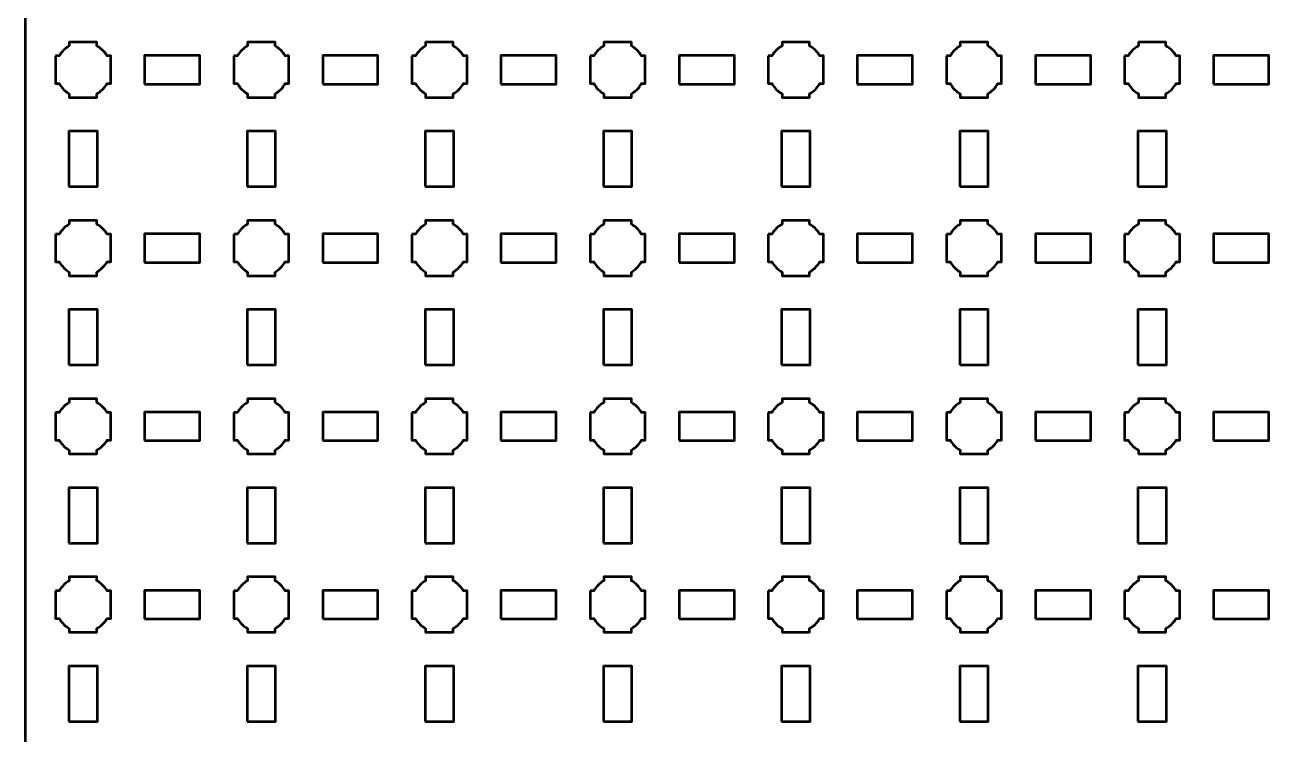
# Model space of a CAD drawing. Header units: centimetres. Extents: x -40.1 to 19.1, y -44.5 to 14.8.
# Drawn here: x -40.15 to -26, y -23.31 to -15.35 of the extents above; entities that cross this region are included whole.
import ezdxf

# ---------------------------------------------------------------- set-up
doc = ezdxf.new("R2010")
doc.units = ezdxf.units.CM
doc.header["$MEASUREMENT"] = 0
doc.layers.add('Layer 1', color=7, linetype='Continuous')

msp = doc.modelspace()

# ---------------------------------------------------------------- linework, layer by layer
at = {"layer": 'Layer 1', "color": 250, "lineweight": 53}
for points in [[(-38.81, -16.01), (-38.19, -16.01), (-38.19, -15.69), (-38.81, -15.69), (-38.81, -16.01)], [(-36.81, -16.01), (-36.19, -16.01), (-36.19, -15.69), (-36.81, -15.69), (-36.81, -16.01)], [(-34.81, -16.01), (-34.19, -16.01), (-34.19, -15.69), (-34.81, -15.69), (-34.81, -16.01)], [(-32.81, -16.01), (-32.19, -16.01), (-32.19, -15.69), (-32.81, -15.69), (-32.81, -16.01)], [(-30.81, -16.01), (-30.19, -16.01), (-30.19, -15.69), (-30.81, -15.69), (-30.81, -16.01)], [(-28.81, -16.01), (-28.19, -16.01), (-28.19, -15.69), (-28.81, -15.69), (-28.81, -16.01)], [(-26.81, -16.01), (-26.19, -16.01), (-26.19, -15.69), (-26.81, -15.69), (-26.81, -16.01)], [(-39.66, -17.16), (-39.34, -17.16), (-39.34, -16.54), (-39.66, -16.54), (-39.66, -17.16)], [(-37.66, -17.16), (-37.34, -17.16), (-37.34, -16.54), (-37.66, -16.54), (-37.66, -17.16)], [(-35.66, -17.16), (-35.34, -17.16), (-35.34, -16.54), (-35.66, -16.54), (-35.66, -17.16)], [(-33.66, -17.16), (-33.34, -17.16), (-33.34, -16.54), (-33.66, -16.54), (-33.66, -17.16)], [(-31.66, -17.16), (-31.34, -17.16), (-31.34, -16.54), (-31.66, -16.54), (-31.66, -17.16)], [(-29.66, -17.16), (-29.34, -17.16), (-29.34, -16.54), (-29.66, -16.54), (-29.66, -17.16)], [(-27.66, -17.16), (-27.34, -17.16), (-27.34, -16.54), (-27.66, -16.54), (-27.66, -17.16)], [(-38.81, -18.01), (-38.19, -18.01), (-38.19, -17.69), (-38.81, -17.69), (-38.81, -18.01)], [(-36.81, -18.01), (-36.19, -18.01), (-36.19, -17.69), (-36.81, -17.69), (-36.81, -18.01)], [(-34.81, -18.01), (-34.19, -18.01), (-34.19, -17.69), (-34.81, -17.69), (-34.81, -18.01)], [(-32.81, -18.01), (-32.19, -18.01), (-32.19, -17.69), (-32.81, -17.69), (-32.81, -18.01)], [(-30.81, -18.01), (-30.19, -18.01), (-30.19, -17.69), (-30.81, -17.69), (-30.81, -18.01)], [(-28.81, -18.01), (-28.19, -18.01), (-28.19, -17.69), (-28.81, -17.69), (-28.81, -18.01)], [(-26.81, -18.01), (-26.19, -18.01), (-26.19, -17.69), (-26.81, -17.69), (-26.81, -18.01)], [(-39.66, -19.16), (-39.34, -19.16), (-39.34, -18.54), (-39.66, -18.54), (-39.66, -19.16)], [(-37.66, -19.16), (-37.34, -19.16), (-37.34, -18.54), (-37.66, -18.54), (-37.66, -19.16)], [(-35.66, -19.16), (-35.34, -19.16), (-35.34, -18.54), (-35.66, -18.54), (-35.66, -19.16)], [(-33.66, -19.16), (-33.34, -19.16), (-33.34, -18.54), (-33.66, -18.54), (-33.66, -19.16)], [(-31.66, -19.16), (-31.34, -19.16), (-31.34, -18.54), (-31.66, -18.54), (-31.66, -19.16)], [(-29.66, -19.16), (-29.34, -19.16), (-29.34, -18.54), (-29.66, -18.54), (-29.66, -19.16)], [(-27.66, -19.16), (-27.34, -19.16), (-27.34, -18.54), (-27.66, -18.54), (-27.66, -19.16)], [(-38.81, -20.01), (-38.19, -20.01), (-38.19, -19.69), (-38.81, -19.69), (-38.81, -20.01)], [(-36.81, -20.01), (-36.19, -20.01), (-36.19, -19.69), (-36.81, -19.69), (-36.81, -20.01)], [(-34.81, -20.01), (-34.19, -20.01), (-34.19, -19.69), (-34.81, -19.69), (-34.81, -20.01)], [(-32.81, -20.01), (-32.19, -20.01), (-32.19, -19.69), (-32.81, -19.69), (-32.81, -20.01)], [(-30.81, -20.01), (-30.19, -20.01), (-30.19, -19.69), (-30.81, -19.69), (-30.81, -20.01)], [(-28.81, -20.01), (-28.19, -20.01), (-28.19, -19.69), (-28.81, -19.69), (-28.81, -20.01)], [(-26.81, -20.01), (-26.19, -20.01), (-26.19, -19.69), (-26.81, -19.69), (-26.81, -20.01)], [(-39.66, -21.16), (-39.34, -21.16), (-39.34, -20.54), (-39.66, -20.54), (-39.66, -21.16)], [(-37.66, -21.16), (-37.34, -21.16), (-37.34, -20.54), (-37.66, -20.54), (-37.66, -21.16)], [(-35.66, -21.16), (-35.34, -21.16), (-35.34, -20.54), (-35.66, -20.54), (-35.66, -21.16)], [(-33.66, -21.16), (-33.34, -21.16), (-33.34, -20.54), (-33.66, -20.54), (-33.66, -21.16)], [(-31.66, -21.16), (-31.34, -21.16), (-31.34, -20.54), (-31.66, -20.54), (-31.66, -21.16)], [(-29.66, -21.16), (-29.34, -21.16), (-29.34, -20.54), (-29.66, -20.54), (-29.66, -21.16)], [(-27.66, -21.16), (-27.34, -21.16), (-27.34, -20.54), (-27.66, -20.54), (-27.66, -21.16)], [(-38.81, -22.01), (-38.19, -22.01), (-38.19, -21.69), (-38.81, -21.69), (-38.81, -22.01)], [(-36.81, -22.01), (-36.19, -22.01), (-36.19, -21.69), (-36.81, -21.69), (-36.81, -22.01)], [(-34.81, -22.01), (-34.19, -22.01), (-34.19, -21.69), (-34.81, -21.69), (-34.81, -22.01)], [(-32.81, -22.01), (-32.19, -22.01), (-32.19, -21.69), (-32.81, -21.69), (-32.81, -22.01)], [(-30.81, -22.01), (-30.19, -22.01), (-30.19, -21.69), (-30.81, -21.69), (-30.81, -22.01)], [(-28.81, -22.01), (-28.19, -22.01), (-28.19, -21.69), (-28.81, -21.69), (-28.81, -22.01)], [(-26.81, -22.01), (-26.19, -22.01), (-26.19, -21.69), (-26.81, -21.69), (-26.81, -22.01)], [(-39.66, -23.16), (-39.34, -23.16), (-39.34, -22.54), (-39.66, -22.54), (-39.66, -23.16)], [(-37.66, -23.16), (-37.34, -23.16), (-37.34, -22.54), (-37.66, -22.54), (-37.66, -23.16)], [(-35.66, -23.16), (-35.34, -23.16), (-35.34, -22.54), (-35.66, -22.54), (-35.66, -23.16)], [(-33.66, -23.16), (-33.34, -23.16), (-33.34, -22.54), (-33.66, -22.54), (-33.66, -23.16)], [(-31.66, -23.16), (-31.34, -23.16), (-31.34, -22.54), (-31.66, -22.54), (-31.66, -23.16)], [(-29.66, -23.16), (-29.34, -23.16), (-29.34, -22.54), (-29.66, -22.54), (-29.66, -23.16)], [(-27.66, -23.16), (-27.34, -23.16), (-27.34, -22.54), (-27.66, -22.54), (-27.66, -23.16)]]:
    msp.add_lwpolyline(points, close=True, dxfattribs=at)
msp.add_open_spline([(-40.15, -44), (-40.15, -44), (-40.15, 14.3), (-40.15, 14.3), (-40.15, 14.3), (-40.15, 14.57609), (-39.92609, 14.8), (-39.65, 14.8), (-39.65, 14.8), (-39.65, 14.8), (18.65, 14.8), (18.65, 14.8), (18.65, 14.8), (18.92609, 14.8), (19.15, 14.57609), (19.15, 14.3), (19.15, 14.3), (19.15, 14.3), (19.15, -44), (19.15, -44), (19.15, -44), (19.15, -44.27609), (18.92609, -44.5), (18.65, -44.5), (18.65, -44.5), (18.65, -44.5), (-39.65, -44.5), (-39.65, -44.5), (-39.65, -44.5), (-39.92609, -44.5), (-40.15, -44.27609), (-40.15, -44)], degree=3, knots=[0, 0, 0, 0, 0.125, 0.125, 0.125, 0.125, 0.25, 0.25, 0.25, 0.25, 0.375, 0.375, 0.375, 0.375, 0.5, 0.5, 0.5, 0.5, 0.625, 0.625, 0.625, 0.625, 0.75, 0.75, 0.75, 0.75, 0.875, 0.875, 0.875, 0.875, 1, 1, 1, 1], dxfattribs=at)
at = {"layer": 'Layer 1', "lineweight": 53}
for points in [[(-39.81, -15.695), (-39.81, -15.695), (-39.76851, -15.695), (-39.76851, -15.695), (-39.76851, -15.695), (-39.74128, -15.64795), (-39.70205, -15.60872), (-39.655, -15.58149), (-39.655, -15.58149), (-39.655, -15.58149), (-39.655, -15.54), (-39.655, -15.54), (-39.655, -15.54), (-39.655, -15.54), (-39.5, -15.54), (-39.5, -15.54), (-39.5, -15.54), (-39.5, -15.54), (-39.345, -15.54), (-39.345, -15.54), (-39.345, -15.54), (-39.345, -15.54), (-39.345, -15.58149), (-39.345, -15.58149), (-39.345, -15.58149), (-39.29795, -15.60872), (-39.25872, -15.64795), (-39.23149, -15.695), (-39.23149, -15.695), (-39.23149, -15.695), (-39.19, -15.695), (-39.19, -15.695), (-39.19, -15.695), (-39.19, -15.695), (-39.19, -15.85), (-39.19, -15.85), (-39.19, -15.85), (-39.19, -15.85), (-39.19, -16.005), (-39.19, -16.005), (-39.19, -16.005), (-39.19, -16.005), (-39.23149, -16.005), (-39.23149, -16.005), (-39.23149, -16.005), (-39.25872, -16.05205), (-39.29795, -16.09128), (-39.345, -16.11851), (-39.345, -16.11851), (-39.345, -16.11851), (-39.345, -16.16), (-39.345, -16.16), (-39.345, -16.16), (-39.345, -16.16), (-39.5, -16.16), (-39.5, -16.16), (-39.5, -16.16), (-39.5, -16.16), (-39.655, -16.16), (-39.655, -16.16), (-39.655, -16.16), (-39.655, -16.16), (-39.655, -16.11851), (-39.655, -16.11851), (-39.655, -16.11851), (-39.70205, -16.09128), (-39.74128, -16.05205), (-39.76851, -16.005), (-39.76851, -16.005), (-39.76851, -16.005), (-39.81, -16.005), (-39.81, -16.005), (-39.81, -16.005), (-39.81, -16.005), (-39.81, -15.85), (-39.81, -15.85), (-39.81, -15.85), (-39.81, -15.85), (-39.81, -15.695), (-39.81, -15.695)], [(-37.81, -15.695), (-37.81, -15.695), (-37.76851, -15.695), (-37.76851, -15.695), (-37.76851, -15.695), (-37.74128, -15.64795), (-37.70205, -15.60872), (-37.655, -15.58149), (-37.655, -15.58149), (-37.655, -15.58149), (-37.655, -15.54), (-37.655, -15.54), (-37.655, -15.54), (-37.655, -15.54), (-37.5, -15.54), (-37.5, -15.54), (-37.5, -15.54), (-37.5, -15.54), (-37.345, -15.54), (-37.345, -15.54), (-37.345, -15.54), (-37.345, -15.54), (-37.345, -15.58149), (-37.345, -15.58149), (-37.345, -15.58149), (-37.29795, -15.60872), (-37.25872, -15.64795), (-37.23149, -15.695), (-37.23149, -15.695), (-37.23149, -15.695), (-37.19, -15.695), (-37.19, -15.695), (-37.19, -15.695), (-37.19, -15.695), (-37.19, -15.85), (-37.19, -15.85), (-37.19, -15.85), (-37.19, -15.85), (-37.19, -16.005), (-37.19, -16.005), (-37.19, -16.005), (-37.19, -16.005), (-37.23149, -16.005), (-37.23149, -16.005), (-37.23149, -16.005), (-37.25872, -16.05205), (-37.29795, -16.09128), (-37.345, -16.11851), (-37.345, -16.11851), (-37.345, -16.11851), (-37.345, -16.16), (-37.345, -16.16), (-37.345, -16.16), (-37.345, -16.16), (-37.5, -16.16), (-37.5, -16.16), (-37.5, -16.16), (-37.5, -16.16), (-37.655, -16.16), (-37.655, -16.16), (-37.655, -16.16), (-37.655, -16.16), (-37.655, -16.11851), (-37.655, -16.11851), (-37.655, -16.11851), (-37.70205, -16.09128), (-37.74128, -16.05205), (-37.76851, -16.005), (-37.76851, -16.005), (-37.76851, -16.005), (-37.81, -16.005), (-37.81, -16.005), (-37.81, -16.005), (-37.81, -16.005), (-37.81, -15.85), (-37.81, -15.85), (-37.81, -15.85), (-37.81, -15.85), (-37.81, -15.695), (-37.81, -15.695)], [(-35.81, -15.695), (-35.81, -15.695), (-35.76851, -15.695), (-35.76851, -15.695), (-35.76851, -15.695), (-35.74128, -15.64795), (-35.70205, -15.60872), (-35.655, -15.58149), (-35.655, -15.58149), (-35.655, -15.58149), (-35.655, -15.54), (-35.655, -15.54), (-35.655, -15.54), (-35.655, -15.54), (-35.5, -15.54), (-35.5, -15.54), (-35.5, -15.54), (-35.5, -15.54), (-35.345, -15.54), (-35.345, -15.54), (-35.345, -15.54), (-35.345, -15.54), (-35.345, -15.58149), (-35.345, -15.58149), (-35.345, -15.58149), (-35.29795, -15.60872), (-35.25872, -15.64795), (-35.23149, -15.695), (-35.23149, -15.695), (-35.23149, -15.695), (-35.19, -15.695), (-35.19, -15.695), (-35.19, -15.695), (-35.19, -15.695), (-35.19, -15.85), (-35.19, -15.85), (-35.19, -15.85), (-35.19, -15.85), (-35.19, -16.005), (-35.19, -16.005), (-35.19, -16.005), (-35.19, -16.005), (-35.23149, -16.005), (-35.23149, -16.005), (-35.23149, -16.005), (-35.25872, -16.05205), (-35.29795, -16.09128), (-35.345, -16.11851), (-35.345, -16.11851), (-35.345, -16.11851), (-35.345, -16.16), (-35.345, -16.16), (-35.345, -16.16), (-35.345, -16.16), (-35.5, -16.16), (-35.5, -16.16), (-35.5, -16.16), (-35.5, -16.16), (-35.655, -16.16), (-35.655, -16.16), (-35.655, -16.16), (-35.655, -16.16), (-35.655, -16.11851), (-35.655, -16.11851), (-35.655, -16.11851), (-35.70205, -16.09128), (-35.74128, -16.05205), (-35.76851, -16.005), (-35.76851, -16.005), (-35.76851, -16.005), (-35.81, -16.005), (-35.81, -16.005), (-35.81, -16.005), (-35.81, -16.005), (-35.81, -15.85), (-35.81, -15.85), (-35.81, -15.85), (-35.81, -15.85), (-35.81, -15.695), (-35.81, -15.695)], [(-33.81, -15.695), (-33.81, -15.695), (-33.76851, -15.695), (-33.76851, -15.695), (-33.76851, -15.695), (-33.74128, -15.64795), (-33.70205, -15.60872), (-33.655, -15.58149), (-33.655, -15.58149), (-33.655, -15.58149), (-33.655, -15.54), (-33.655, -15.54), (-33.655, -15.54), (-33.655, -15.54), (-33.5, -15.54), (-33.5, -15.54), (-33.5, -15.54), (-33.5, -15.54), (-33.345, -15.54), (-33.345, -15.54), (-33.345, -15.54), (-33.345, -15.54), (-33.345, -15.58149), (-33.345, -15.58149), (-33.345, -15.58149), (-33.29795, -15.60872), (-33.25872, -15.64795), (-33.23149, -15.695), (-33.23149, -15.695), (-33.23149, -15.695), (-33.19, -15.695), (-33.19, -15.695), (-33.19, -15.695), (-33.19, -15.695), (-33.19, -15.85), (-33.19, -15.85), (-33.19, -15.85), (-33.19, -15.85), (-33.19, -16.005), (-33.19, -16.005), (-33.19, -16.005), (-33.19, -16.005), (-33.23149, -16.005), (-33.23149, -16.005), (-33.23149, -16.005), (-33.25872, -16.05205), (-33.29795, -16.09128), (-33.345, -16.11851), (-33.345, -16.11851), (-33.345, -16.11851), (-33.345, -16.16), (-33.345, -16.16), (-33.345, -16.16), (-33.345, -16.16), (-33.5, -16.16), (-33.5, -16.16), (-33.5, -16.16), (-33.5, -16.16), (-33.655, -16.16), (-33.655, -16.16), (-33.655, -16.16), (-33.655, -16.16), (-33.655, -16.11851), (-33.655, -16.11851), (-33.655, -16.11851), (-33.70205, -16.09128), (-33.74128, -16.05205), (-33.76851, -16.005), (-33.76851, -16.005), (-33.76851, -16.005), (-33.81, -16.005), (-33.81, -16.005), (-33.81, -16.005), (-33.81, -16.005), (-33.81, -15.85), (-33.81, -15.85), (-33.81, -15.85), (-33.81, -15.85), (-33.81, -15.695), (-33.81, -15.695)], [(-31.81, -15.695), (-31.81, -15.695), (-31.76851, -15.695), (-31.76851, -15.695), (-31.76851, -15.695), (-31.74128, -15.64795), (-31.70205, -15.60872), (-31.655, -15.58149), (-31.655, -15.58149), (-31.655, -15.58149), (-31.655, -15.54), (-31.655, -15.54), (-31.655, -15.54), (-31.655, -15.54), (-31.5, -15.54), (-31.5, -15.54), (-31.5, -15.54), (-31.5, -15.54), (-31.345, -15.54), (-31.345, -15.54), (-31.345, -15.54), (-31.345, -15.54), (-31.345, -15.58149), (-31.345, -15.58149), (-31.345, -15.58149), (-31.29795, -15.60872), (-31.25872, -15.64795), (-31.23149, -15.695), (-31.23149, -15.695), (-31.23149, -15.695), (-31.19, -15.695), (-31.19, -15.695), (-31.19, -15.695), (-31.19, -15.695), (-31.19, -15.85), (-31.19, -15.85), (-31.19, -15.85), (-31.19, -15.85), (-31.19, -16.005), (-31.19, -16.005), (-31.19, -16.005), (-31.19, -16.005), (-31.23149, -16.005), (-31.23149, -16.005), (-31.23149, -16.005), (-31.25872, -16.05205), (-31.29795, -16.09128), (-31.345, -16.11851), (-31.345, -16.11851), (-31.345, -16.11851), (-31.345, -16.16), (-31.345, -16.16), (-31.345, -16.16), (-31.345, -16.16), (-31.5, -16.16), (-31.5, -16.16), (-31.5, -16.16), (-31.5, -16.16), (-31.655, -16.16), (-31.655, -16.16), (-31.655, -16.16), (-31.655, -16.16), (-31.655, -16.11851), (-31.655, -16.11851), (-31.655, -16.11851), (-31.70205, -16.09128), (-31.74128, -16.05205), (-31.76851, -16.005), (-31.76851, -16.005), (-31.76851, -16.005), (-31.81, -16.005), (-31.81, -16.005), (-31.81, -16.005), (-31.81, -16.005), (-31.81, -15.85), (-31.81, -15.85), (-31.81, -15.85), (-31.81, -15.85), (-31.81, -15.695), (-31.81, -15.695)], [(-29.81, -15.695), (-29.81, -15.695), (-29.76851, -15.695), (-29.76851, -15.695), (-29.76851, -15.695), (-29.74128, -15.64795), (-29.70205, -15.60872), (-29.655, -15.58149), (-29.655, -15.58149), (-29.655, -15.58149), (-29.655, -15.54), (-29.655, -15.54), (-29.655, -15.54), (-29.655, -15.54), (-29.5, -15.54), (-29.5, -15.54), (-29.5, -15.54), (-29.5, -15.54), (-29.345, -15.54), (-29.345, -15.54), (-29.345, -15.54), (-29.345, -15.54), (-29.345, -15.58149), (-29.345, -15.58149), (-29.345, -15.58149), (-29.29795, -15.60872), (-29.25872, -15.64795), (-29.23149, -15.695), (-29.23149, -15.695), (-29.23149, -15.695), (-29.19, -15.695), (-29.19, -15.695), (-29.19, -15.695), (-29.19, -15.695), (-29.19, -15.85), (-29.19, -15.85), (-29.19, -15.85), (-29.19, -15.85), (-29.19, -16.005), (-29.19, -16.005), (-29.19, -16.005), (-29.19, -16.005), (-29.23149, -16.005), (-29.23149, -16.005), (-29.23149, -16.005), (-29.25872, -16.05205), (-29.29795, -16.09128), (-29.345, -16.11851), (-29.345, -16.11851), (-29.345, -16.11851), (-29.345, -16.16), (-29.345, -16.16), (-29.345, -16.16), (-29.345, -16.16), (-29.5, -16.16), (-29.5, -16.16), (-29.5, -16.16), (-29.5, -16.16), (-29.655, -16.16), (-29.655, -16.16), (-29.655, -16.16), (-29.655, -16.16), (-29.655, -16.11851), (-29.655, -16.11851), (-29.655, -16.11851), (-29.70205, -16.09128), (-29.74128, -16.05205), (-29.76851, -16.005), (-29.76851, -16.005), (-29.76851, -16.005), (-29.81, -16.005), (-29.81, -16.005), (-29.81, -16.005), (-29.81, -16.005), (-29.81, -15.85), (-29.81, -15.85), (-29.81, -15.85), (-29.81, -15.85), (-29.81, -15.695), (-29.81, -15.695)], [(-27.81, -15.695), (-27.81, -15.695), (-27.76851, -15.695), (-27.76851, -15.695), (-27.76851, -15.695), (-27.74128, -15.64795), (-27.70205, -15.60872), (-27.655, -15.58149), (-27.655, -15.58149), (-27.655, -15.58149), (-27.655, -15.54), (-27.655, -15.54), (-27.655, -15.54), (-27.655, -15.54), (-27.5, -15.54), (-27.5, -15.54), (-27.5, -15.54), (-27.5, -15.54), (-27.345, -15.54), (-27.345, -15.54), (-27.345, -15.54), (-27.345, -15.54), (-27.345, -15.58149), (-27.345, -15.58149), (-27.345, -15.58149), (-27.29795, -15.60872), (-27.25872, -15.64795), (-27.23149, -15.695), (-27.23149, -15.695), (-27.23149, -15.695), (-27.19, -15.695), (-27.19, -15.695), (-27.19, -15.695), (-27.19, -15.695), (-27.19, -15.85), (-27.19, -15.85), (-27.19, -15.85), (-27.19, -15.85), (-27.19, -16.005), (-27.19, -16.005), (-27.19, -16.005), (-27.19, -16.005), (-27.23149, -16.005), (-27.23149, -16.005), (-27.23149, -16.005), (-27.25872, -16.05205), (-27.29795, -16.09128), (-27.345, -16.11851), (-27.345, -16.11851), (-27.345, -16.11851), (-27.345, -16.16), (-27.345, -16.16), (-27.345, -16.16), (-27.345, -16.16), (-27.5, -16.16), (-27.5, -16.16), (-27.5, -16.16), (-27.5, -16.16), (-27.655, -16.16), (-27.655, -16.16), (-27.655, -16.16), (-27.655, -16.16), (-27.655, -16.11851), (-27.655, -16.11851), (-27.655, -16.11851), (-27.70205, -16.09128), (-27.74128, -16.05205), (-27.76851, -16.005), (-27.76851, -16.005), (-27.76851, -16.005), (-27.81, -16.005), (-27.81, -16.005), (-27.81, -16.005), (-27.81, -16.005), (-27.81, -15.85), (-27.81, -15.85), (-27.81, -15.85), (-27.81, -15.85), (-27.81, -15.695), (-27.81, -15.695)], [(-39.81, -17.695), (-39.81, -17.695), (-39.76851, -17.695), (-39.76851, -17.695), (-39.76851, -17.695), (-39.74128, -17.64795), (-39.70205, -17.60872), (-39.655, -17.58149), (-39.655, -17.58149), (-39.655, -17.58149), (-39.655, -17.54), (-39.655, -17.54), (-39.655, -17.54), (-39.655, -17.54), (-39.5, -17.54), (-39.5, -17.54), (-39.5, -17.54), (-39.5, -17.54), (-39.345, -17.54), (-39.345, -17.54), (-39.345, -17.54), (-39.345, -17.54), (-39.345, -17.58149), (-39.345, -17.58149), (-39.345, -17.58149), (-39.29795, -17.60872), (-39.25872, -17.64795), (-39.23149, -17.695), (-39.23149, -17.695), (-39.23149, -17.695), (-39.19, -17.695), (-39.19, -17.695), (-39.19, -17.695), (-39.19, -17.695), (-39.19, -17.85), (-39.19, -17.85), (-39.19, -17.85), (-39.19, -17.85), (-39.19, -18.005), (-39.19, -18.005), (-39.19, -18.005), (-39.19, -18.005), (-39.23149, -18.005), (-39.23149, -18.005), (-39.23149, -18.005), (-39.25872, -18.05205), (-39.29795, -18.09128), (-39.345, -18.11851), (-39.345, -18.11851), (-39.345, -18.11851), (-39.345, -18.16), (-39.345, -18.16), (-39.345, -18.16), (-39.345, -18.16), (-39.5, -18.16), (-39.5, -18.16), (-39.5, -18.16), (-39.5, -18.16), (-39.655, -18.16), (-39.655, -18.16), (-39.655, -18.16), (-39.655, -18.16), (-39.655, -18.11851), (-39.655, -18.11851), (-39.655, -18.11851), (-39.70205, -18.09128), (-39.74128, -18.05205), (-39.76851, -18.005), (-39.76851, -18.005), (-39.76851, -18.005), (-39.81, -18.005), (-39.81, -18.005), (-39.81, -18.005), (-39.81, -18.005), (-39.81, -17.85), (-39.81, -17.85), (-39.81, -17.85), (-39.81, -17.85), (-39.81, -17.695), (-39.81, -17.695)], [(-37.81, -17.695), (-37.81, -17.695), (-37.76851, -17.695), (-37.76851, -17.695), (-37.76851, -17.695), (-37.74128, -17.64795), (-37.70205, -17.60872), (-37.655, -17.58149), (-37.655, -17.58149), (-37.655, -17.58149), (-37.655, -17.54), (-37.655, -17.54), (-37.655, -17.54), (-37.655, -17.54), (-37.5, -17.54), (-37.5, -17.54), (-37.5, -17.54), (-37.5, -17.54), (-37.345, -17.54), (-37.345, -17.54), (-37.345, -17.54), (-37.345, -17.54), (-37.345, -17.58149), (-37.345, -17.58149), (-37.345, -17.58149), (-37.29795, -17.60872), (-37.25872, -17.64795), (-37.23149, -17.695), (-37.23149, -17.695), (-37.23149, -17.695), (-37.19, -17.695), (-37.19, -17.695), (-37.19, -17.695), (-37.19, -17.695), (-37.19, -17.85), (-37.19, -17.85), (-37.19, -17.85), (-37.19, -17.85), (-37.19, -18.005), (-37.19, -18.005), (-37.19, -18.005), (-37.19, -18.005), (-37.23149, -18.005), (-37.23149, -18.005), (-37.23149, -18.005), (-37.25872, -18.05205), (-37.29795, -18.09128), (-37.345, -18.11851), (-37.345, -18.11851), (-37.345, -18.11851), (-37.345, -18.16), (-37.345, -18.16), (-37.345, -18.16), (-37.345, -18.16), (-37.5, -18.16), (-37.5, -18.16), (-37.5, -18.16), (-37.5, -18.16), (-37.655, -18.16), (-37.655, -18.16), (-37.655, -18.16), (-37.655, -18.16), (-37.655, -18.11851), (-37.655, -18.11851), (-37.655, -18.11851), (-37.70205, -18.09128), (-37.74128, -18.05205), (-37.76851, -18.005), (-37.76851, -18.005), (-37.76851, -18.005), (-37.81, -18.005), (-37.81, -18.005), (-37.81, -18.005), (-37.81, -18.005), (-37.81, -17.85), (-37.81, -17.85), (-37.81, -17.85), (-37.81, -17.85), (-37.81, -17.695), (-37.81, -17.695)], [(-35.81, -17.695), (-35.81, -17.695), (-35.76851, -17.695), (-35.76851, -17.695), (-35.76851, -17.695), (-35.74128, -17.64795), (-35.70205, -17.60872), (-35.655, -17.58149), (-35.655, -17.58149), (-35.655, -17.58149), (-35.655, -17.54), (-35.655, -17.54), (-35.655, -17.54), (-35.655, -17.54), (-35.5, -17.54), (-35.5, -17.54), (-35.5, -17.54), (-35.5, -17.54), (-35.345, -17.54), (-35.345, -17.54), (-35.345, -17.54), (-35.345, -17.54), (-35.345, -17.58149), (-35.345, -17.58149), (-35.345, -17.58149), (-35.29795, -17.60872), (-35.25872, -17.64795), (-35.23149, -17.695), (-35.23149, -17.695), (-35.23149, -17.695), (-35.19, -17.695), (-35.19, -17.695), (-35.19, -17.695), (-35.19, -17.695), (-35.19, -17.85), (-35.19, -17.85), (-35.19, -17.85), (-35.19, -17.85), (-35.19, -18.005), (-35.19, -18.005), (-35.19, -18.005), (-35.19, -18.005), (-35.23149, -18.005), (-35.23149, -18.005), (-35.23149, -18.005), (-35.25872, -18.05205), (-35.29795, -18.09128), (-35.345, -18.11851), (-35.345, -18.11851), (-35.345, -18.11851), (-35.345, -18.16), (-35.345, -18.16), (-35.345, -18.16), (-35.345, -18.16), (-35.5, -18.16), (-35.5, -18.16), (-35.5, -18.16), (-35.5, -18.16), (-35.655, -18.16), (-35.655, -18.16), (-35.655, -18.16), (-35.655, -18.16), (-35.655, -18.11851), (-35.655, -18.11851), (-35.655, -18.11851), (-35.70205, -18.09128), (-35.74128, -18.05205), (-35.76851, -18.005), (-35.76851, -18.005), (-35.76851, -18.005), (-35.81, -18.005), (-35.81, -18.005), (-35.81, -18.005), (-35.81, -18.005), (-35.81, -17.85), (-35.81, -17.85), (-35.81, -17.85), (-35.81, -17.85), (-35.81, -17.695), (-35.81, -17.695)], [(-33.81, -17.695), (-33.81, -17.695), (-33.76851, -17.695), (-33.76851, -17.695), (-33.76851, -17.695), (-33.74128, -17.64795), (-33.70205, -17.60872), (-33.655, -17.58149), (-33.655, -17.58149), (-33.655, -17.58149), (-33.655, -17.54), (-33.655, -17.54), (-33.655, -17.54), (-33.655, -17.54), (-33.5, -17.54), (-33.5, -17.54), (-33.5, -17.54), (-33.5, -17.54), (-33.345, -17.54), (-33.345, -17.54), (-33.345, -17.54), (-33.345, -17.54), (-33.345, -17.58149), (-33.345, -17.58149), (-33.345, -17.58149), (-33.29795, -17.60872), (-33.25872, -17.64795), (-33.23149, -17.695), (-33.23149, -17.695), (-33.23149, -17.695), (-33.19, -17.695), (-33.19, -17.695), (-33.19, -17.695), (-33.19, -17.695), (-33.19, -17.85), (-33.19, -17.85), (-33.19, -17.85), (-33.19, -17.85), (-33.19, -18.005), (-33.19, -18.005), (-33.19, -18.005), (-33.19, -18.005), (-33.23149, -18.005), (-33.23149, -18.005), (-33.23149, -18.005), (-33.25872, -18.05205), (-33.29795, -18.09128), (-33.345, -18.11851), (-33.345, -18.11851), (-33.345, -18.11851), (-33.345, -18.16), (-33.345, -18.16), (-33.345, -18.16), (-33.345, -18.16), (-33.5, -18.16), (-33.5, -18.16), (-33.5, -18.16), (-33.5, -18.16), (-33.655, -18.16), (-33.655, -18.16), (-33.655, -18.16), (-33.655, -18.16), (-33.655, -18.11851), (-33.655, -18.11851), (-33.655, -18.11851), (-33.70205, -18.09128), (-33.74128, -18.05205), (-33.76851, -18.005), (-33.76851, -18.005), (-33.76851, -18.005), (-33.81, -18.005), (-33.81, -18.005), (-33.81, -18.005), (-33.81, -18.005), (-33.81, -17.85), (-33.81, -17.85), (-33.81, -17.85), (-33.81, -17.85), (-33.81, -17.695), (-33.81, -17.695)], [(-31.81, -17.695), (-31.81, -17.695), (-31.76851, -17.695), (-31.76851, -17.695), (-31.76851, -17.695), (-31.74128, -17.64795), (-31.70205, -17.60872), (-31.655, -17.58149), (-31.655, -17.58149), (-31.655, -17.58149), (-31.655, -17.54), (-31.655, -17.54), (-31.655, -17.54), (-31.655, -17.54), (-31.5, -17.54), (-31.5, -17.54), (-31.5, -17.54), (-31.5, -17.54), (-31.345, -17.54), (-31.345, -17.54), (-31.345, -17.54), (-31.345, -17.54), (-31.345, -17.58149), (-31.345, -17.58149), (-31.345, -17.58149), (-31.29795, -17.60872), (-31.25872, -17.64795), (-31.23149, -17.695), (-31.23149, -17.695), (-31.23149, -17.695), (-31.19, -17.695), (-31.19, -17.695), (-31.19, -17.695), (-31.19, -17.695), (-31.19, -17.85), (-31.19, -17.85), (-31.19, -17.85), (-31.19, -17.85), (-31.19, -18.005), (-31.19, -18.005), (-31.19, -18.005), (-31.19, -18.005), (-31.23149, -18.005), (-31.23149, -18.005), (-31.23149, -18.005), (-31.25872, -18.05205), (-31.29795, -18.09128), (-31.345, -18.11851), (-31.345, -18.11851), (-31.345, -18.11851), (-31.345, -18.16), (-31.345, -18.16), (-31.345, -18.16), (-31.345, -18.16), (-31.5, -18.16), (-31.5, -18.16), (-31.5, -18.16), (-31.5, -18.16), (-31.655, -18.16), (-31.655, -18.16), (-31.655, -18.16), (-31.655, -18.16), (-31.655, -18.11851), (-31.655, -18.11851), (-31.655, -18.11851), (-31.70205, -18.09128), (-31.74128, -18.05205), (-31.76851, -18.005), (-31.76851, -18.005), (-31.76851, -18.005), (-31.81, -18.005), (-31.81, -18.005), (-31.81, -18.005), (-31.81, -18.005), (-31.81, -17.85), (-31.81, -17.85), (-31.81, -17.85), (-31.81, -17.85), (-31.81, -17.695), (-31.81, -17.695)], [(-29.81, -17.695), (-29.81, -17.695), (-29.76851, -17.695), (-29.76851, -17.695), (-29.76851, -17.695), (-29.74128, -17.64795), (-29.70205, -17.60872), (-29.655, -17.58149), (-29.655, -17.58149), (-29.655, -17.58149), (-29.655, -17.54), (-29.655, -17.54), (-29.655, -17.54), (-29.655, -17.54), (-29.5, -17.54), (-29.5, -17.54), (-29.5, -17.54), (-29.5, -17.54), (-29.345, -17.54), (-29.345, -17.54), (-29.345, -17.54), (-29.345, -17.54), (-29.345, -17.58149), (-29.345, -17.58149), (-29.345, -17.58149), (-29.29795, -17.60872), (-29.25872, -17.64795), (-29.23149, -17.695), (-29.23149, -17.695), (-29.23149, -17.695), (-29.19, -17.695), (-29.19, -17.695), (-29.19, -17.695), (-29.19, -17.695), (-29.19, -17.85), (-29.19, -17.85), (-29.19, -17.85), (-29.19, -17.85), (-29.19, -18.005), (-29.19, -18.005), (-29.19, -18.005), (-29.19, -18.005), (-29.23149, -18.005), (-29.23149, -18.005), (-29.23149, -18.005), (-29.25872, -18.05205), (-29.29795, -18.09128), (-29.345, -18.11851), (-29.345, -18.11851), (-29.345, -18.11851), (-29.345, -18.16), (-29.345, -18.16), (-29.345, -18.16), (-29.345, -18.16), (-29.5, -18.16), (-29.5, -18.16), (-29.5, -18.16), (-29.5, -18.16), (-29.655, -18.16), (-29.655, -18.16), (-29.655, -18.16), (-29.655, -18.16), (-29.655, -18.11851), (-29.655, -18.11851), (-29.655, -18.11851), (-29.70205, -18.09128), (-29.74128, -18.05205), (-29.76851, -18.005), (-29.76851, -18.005), (-29.76851, -18.005), (-29.81, -18.005), (-29.81, -18.005), (-29.81, -18.005), (-29.81, -18.005), (-29.81, -17.85), (-29.81, -17.85), (-29.81, -17.85), (-29.81, -17.85), (-29.81, -17.695), (-29.81, -17.695)], [(-27.81, -17.695), (-27.81, -17.695), (-27.76851, -17.695), (-27.76851, -17.695), (-27.76851, -17.695), (-27.74128, -17.64795), (-27.70205, -17.60872), (-27.655, -17.58149), (-27.655, -17.58149), (-27.655, -17.58149), (-27.655, -17.54), (-27.655, -17.54), (-27.655, -17.54), (-27.655, -17.54), (-27.5, -17.54), (-27.5, -17.54), (-27.5, -17.54), (-27.5, -17.54), (-27.345, -17.54), (-27.345, -17.54), (-27.345, -17.54), (-27.345, -17.54), (-27.345, -17.58149), (-27.345, -17.58149), (-27.345, -17.58149), (-27.29795, -17.60872), (-27.25872, -17.64795), (-27.23149, -17.695), (-27.23149, -17.695), (-27.23149, -17.695), (-27.19, -17.695), (-27.19, -17.695), (-27.19, -17.695), (-27.19, -17.695), (-27.19, -17.85), (-27.19, -17.85), (-27.19, -17.85), (-27.19, -17.85), (-27.19, -18.005), (-27.19, -18.005), (-27.19, -18.005), (-27.19, -18.005), (-27.23149, -18.005), (-27.23149, -18.005), (-27.23149, -18.005), (-27.25872, -18.05205), (-27.29795, -18.09128), (-27.345, -18.11851), (-27.345, -18.11851), (-27.345, -18.11851), (-27.345, -18.16), (-27.345, -18.16), (-27.345, -18.16), (-27.345, -18.16), (-27.5, -18.16), (-27.5, -18.16), (-27.5, -18.16), (-27.5, -18.16), (-27.655, -18.16), (-27.655, -18.16), (-27.655, -18.16), (-27.655, -18.16), (-27.655, -18.11851), (-27.655, -18.11851), (-27.655, -18.11851), (-27.70205, -18.09128), (-27.74128, -18.05205), (-27.76851, -18.005), (-27.76851, -18.005), (-27.76851, -18.005), (-27.81, -18.005), (-27.81, -18.005), (-27.81, -18.005), (-27.81, -18.005), (-27.81, -17.85), (-27.81, -17.85), (-27.81, -17.85), (-27.81, -17.85), (-27.81, -17.695), (-27.81, -17.695)], [(-39.81, -19.695), (-39.81, -19.695), (-39.76851, -19.695), (-39.76851, -19.695), (-39.76851, -19.695), (-39.74128, -19.64795), (-39.70205, -19.60872), (-39.655, -19.58149), (-39.655, -19.58149), (-39.655, -19.58149), (-39.655, -19.54), (-39.655, -19.54), (-39.655, -19.54), (-39.655, -19.54), (-39.5, -19.54), (-39.5, -19.54), (-39.5, -19.54), (-39.5, -19.54), (-39.345, -19.54), (-39.345, -19.54), (-39.345, -19.54), (-39.345, -19.54), (-39.345, -19.58149), (-39.345, -19.58149), (-39.345, -19.58149), (-39.29795, -19.60872), (-39.25872, -19.64795), (-39.23149, -19.695), (-39.23149, -19.695), (-39.23149, -19.695), (-39.19, -19.695), (-39.19, -19.695), (-39.19, -19.695), (-39.19, -19.695), (-39.19, -19.85), (-39.19, -19.85), (-39.19, -19.85), (-39.19, -19.85), (-39.19, -20.005), (-39.19, -20.005), (-39.19, -20.005), (-39.19, -20.005), (-39.23149, -20.005), (-39.23149, -20.005), (-39.23149, -20.005), (-39.25872, -20.05205), (-39.29795, -20.09128), (-39.345, -20.11851), (-39.345, -20.11851), (-39.345, -20.11851), (-39.345, -20.16), (-39.345, -20.16), (-39.345, -20.16), (-39.345, -20.16), (-39.5, -20.16), (-39.5, -20.16), (-39.5, -20.16), (-39.5, -20.16), (-39.655, -20.16), (-39.655, -20.16), (-39.655, -20.16), (-39.655, -20.16), (-39.655, -20.11851), (-39.655, -20.11851), (-39.655, -20.11851), (-39.70205, -20.09128), (-39.74128, -20.05205), (-39.76851, -20.005), (-39.76851, -20.005), (-39.76851, -20.005), (-39.81, -20.005), (-39.81, -20.005), (-39.81, -20.005), (-39.81, -20.005), (-39.81, -19.85), (-39.81, -19.85), (-39.81, -19.85), (-39.81, -19.85), (-39.81, -19.695), (-39.81, -19.695)], [(-37.81, -19.695), (-37.81, -19.695), (-37.76851, -19.695), (-37.76851, -19.695), (-37.76851, -19.695), (-37.74128, -19.64795), (-37.70205, -19.60872), (-37.655, -19.58149), (-37.655, -19.58149), (-37.655, -19.58149), (-37.655, -19.54), (-37.655, -19.54), (-37.655, -19.54), (-37.655, -19.54), (-37.5, -19.54), (-37.5, -19.54), (-37.5, -19.54), (-37.5, -19.54), (-37.345, -19.54), (-37.345, -19.54), (-37.345, -19.54), (-37.345, -19.54), (-37.345, -19.58149), (-37.345, -19.58149), (-37.345, -19.58149), (-37.29795, -19.60872), (-37.25872, -19.64795), (-37.23149, -19.695), (-37.23149, -19.695), (-37.23149, -19.695), (-37.19, -19.695), (-37.19, -19.695), (-37.19, -19.695), (-37.19, -19.695), (-37.19, -19.85), (-37.19, -19.85), (-37.19, -19.85), (-37.19, -19.85), (-37.19, -20.005), (-37.19, -20.005), (-37.19, -20.005), (-37.19, -20.005), (-37.23149, -20.005), (-37.23149, -20.005), (-37.23149, -20.005), (-37.25872, -20.05205), (-37.29795, -20.09128), (-37.345, -20.11851), (-37.345, -20.11851), (-37.345, -20.11851), (-37.345, -20.16), (-37.345, -20.16), (-37.345, -20.16), (-37.345, -20.16), (-37.5, -20.16), (-37.5, -20.16), (-37.5, -20.16), (-37.5, -20.16), (-37.655, -20.16), (-37.655, -20.16), (-37.655, -20.16), (-37.655, -20.16), (-37.655, -20.11851), (-37.655, -20.11851), (-37.655, -20.11851), (-37.70205, -20.09128), (-37.74128, -20.05205), (-37.76851, -20.005), (-37.76851, -20.005), (-37.76851, -20.005), (-37.81, -20.005), (-37.81, -20.005), (-37.81, -20.005), (-37.81, -20.005), (-37.81, -19.85), (-37.81, -19.85), (-37.81, -19.85), (-37.81, -19.85), (-37.81, -19.695), (-37.81, -19.695)], [(-35.81, -19.695), (-35.81, -19.695), (-35.76851, -19.695), (-35.76851, -19.695), (-35.76851, -19.695), (-35.74128, -19.64795), (-35.70205, -19.60872), (-35.655, -19.58149), (-35.655, -19.58149), (-35.655, -19.58149), (-35.655, -19.54), (-35.655, -19.54), (-35.655, -19.54), (-35.655, -19.54), (-35.5, -19.54), (-35.5, -19.54), (-35.5, -19.54), (-35.5, -19.54), (-35.345, -19.54), (-35.345, -19.54), (-35.345, -19.54), (-35.345, -19.54), (-35.345, -19.58149), (-35.345, -19.58149), (-35.345, -19.58149), (-35.29795, -19.60872), (-35.25872, -19.64795), (-35.23149, -19.695), (-35.23149, -19.695), (-35.23149, -19.695), (-35.19, -19.695), (-35.19, -19.695), (-35.19, -19.695), (-35.19, -19.695), (-35.19, -19.85), (-35.19, -19.85), (-35.19, -19.85), (-35.19, -19.85), (-35.19, -20.005), (-35.19, -20.005), (-35.19, -20.005), (-35.19, -20.005), (-35.23149, -20.005), (-35.23149, -20.005), (-35.23149, -20.005), (-35.25872, -20.05205), (-35.29795, -20.09128), (-35.345, -20.11851), (-35.345, -20.11851), (-35.345, -20.11851), (-35.345, -20.16), (-35.345, -20.16), (-35.345, -20.16), (-35.345, -20.16), (-35.5, -20.16), (-35.5, -20.16), (-35.5, -20.16), (-35.5, -20.16), (-35.655, -20.16), (-35.655, -20.16), (-35.655, -20.16), (-35.655, -20.16), (-35.655, -20.11851), (-35.655, -20.11851), (-35.655, -20.11851), (-35.70205, -20.09128), (-35.74128, -20.05205), (-35.76851, -20.005), (-35.76851, -20.005), (-35.76851, -20.005), (-35.81, -20.005), (-35.81, -20.005), (-35.81, -20.005), (-35.81, -20.005), (-35.81, -19.85), (-35.81, -19.85), (-35.81, -19.85), (-35.81, -19.85), (-35.81, -19.695), (-35.81, -19.695)], [(-33.81, -19.695), (-33.81, -19.695), (-33.76851, -19.695), (-33.76851, -19.695), (-33.76851, -19.695), (-33.74128, -19.64795), (-33.70205, -19.60872), (-33.655, -19.58149), (-33.655, -19.58149), (-33.655, -19.58149), (-33.655, -19.54), (-33.655, -19.54), (-33.655, -19.54), (-33.655, -19.54), (-33.5, -19.54), (-33.5, -19.54), (-33.5, -19.54), (-33.5, -19.54), (-33.345, -19.54), (-33.345, -19.54), (-33.345, -19.54), (-33.345, -19.54), (-33.345, -19.58149), (-33.345, -19.58149), (-33.345, -19.58149), (-33.29795, -19.60872), (-33.25872, -19.64795), (-33.23149, -19.695), (-33.23149, -19.695), (-33.23149, -19.695), (-33.19, -19.695), (-33.19, -19.695), (-33.19, -19.695), (-33.19, -19.695), (-33.19, -19.85), (-33.19, -19.85), (-33.19, -19.85), (-33.19, -19.85), (-33.19, -20.005), (-33.19, -20.005), (-33.19, -20.005), (-33.19, -20.005), (-33.23149, -20.005), (-33.23149, -20.005), (-33.23149, -20.005), (-33.25872, -20.05205), (-33.29795, -20.09128), (-33.345, -20.11851), (-33.345, -20.11851), (-33.345, -20.11851), (-33.345, -20.16), (-33.345, -20.16), (-33.345, -20.16), (-33.345, -20.16), (-33.5, -20.16), (-33.5, -20.16), (-33.5, -20.16), (-33.5, -20.16), (-33.655, -20.16), (-33.655, -20.16), (-33.655, -20.16), (-33.655, -20.16), (-33.655, -20.11851), (-33.655, -20.11851), (-33.655, -20.11851), (-33.70205, -20.09128), (-33.74128, -20.05205), (-33.76851, -20.005), (-33.76851, -20.005), (-33.76851, -20.005), (-33.81, -20.005), (-33.81, -20.005), (-33.81, -20.005), (-33.81, -20.005), (-33.81, -19.85), (-33.81, -19.85), (-33.81, -19.85), (-33.81, -19.85), (-33.81, -19.695), (-33.81, -19.695)], [(-31.81, -19.695), (-31.81, -19.695), (-31.76851, -19.695), (-31.76851, -19.695), (-31.76851, -19.695), (-31.74128, -19.64795), (-31.70205, -19.60872), (-31.655, -19.58149), (-31.655, -19.58149), (-31.655, -19.58149), (-31.655, -19.54), (-31.655, -19.54), (-31.655, -19.54), (-31.655, -19.54), (-31.5, -19.54), (-31.5, -19.54), (-31.5, -19.54), (-31.5, -19.54), (-31.345, -19.54), (-31.345, -19.54), (-31.345, -19.54), (-31.345, -19.54), (-31.345, -19.58149), (-31.345, -19.58149), (-31.345, -19.58149), (-31.29795, -19.60872), (-31.25872, -19.64795), (-31.23149, -19.695), (-31.23149, -19.695), (-31.23149, -19.695), (-31.19, -19.695), (-31.19, -19.695), (-31.19, -19.695), (-31.19, -19.695), (-31.19, -19.85), (-31.19, -19.85), (-31.19, -19.85), (-31.19, -19.85), (-31.19, -20.005), (-31.19, -20.005), (-31.19, -20.005), (-31.19, -20.005), (-31.23149, -20.005), (-31.23149, -20.005), (-31.23149, -20.005), (-31.25872, -20.05205), (-31.29795, -20.09128), (-31.345, -20.11851), (-31.345, -20.11851), (-31.345, -20.11851), (-31.345, -20.16), (-31.345, -20.16), (-31.345, -20.16), (-31.345, -20.16), (-31.5, -20.16), (-31.5, -20.16), (-31.5, -20.16), (-31.5, -20.16), (-31.655, -20.16), (-31.655, -20.16), (-31.655, -20.16), (-31.655, -20.16), (-31.655, -20.11851), (-31.655, -20.11851), (-31.655, -20.11851), (-31.70205, -20.09128), (-31.74128, -20.05205), (-31.76851, -20.005), (-31.76851, -20.005), (-31.76851, -20.005), (-31.81, -20.005), (-31.81, -20.005), (-31.81, -20.005), (-31.81, -20.005), (-31.81, -19.85), (-31.81, -19.85), (-31.81, -19.85), (-31.81, -19.85), (-31.81, -19.695), (-31.81, -19.695)], [(-29.81, -19.695), (-29.81, -19.695), (-29.76851, -19.695), (-29.76851, -19.695), (-29.76851, -19.695), (-29.74128, -19.64795), (-29.70205, -19.60872), (-29.655, -19.58149), (-29.655, -19.58149), (-29.655, -19.58149), (-29.655, -19.54), (-29.655, -19.54), (-29.655, -19.54), (-29.655, -19.54), (-29.5, -19.54), (-29.5, -19.54), (-29.5, -19.54), (-29.5, -19.54), (-29.345, -19.54), (-29.345, -19.54), (-29.345, -19.54), (-29.345, -19.54), (-29.345, -19.58149), (-29.345, -19.58149), (-29.345, -19.58149), (-29.29795, -19.60872), (-29.25872, -19.64795), (-29.23149, -19.695), (-29.23149, -19.695), (-29.23149, -19.695), (-29.19, -19.695), (-29.19, -19.695), (-29.19, -19.695), (-29.19, -19.695), (-29.19, -19.85), (-29.19, -19.85), (-29.19, -19.85), (-29.19, -19.85), (-29.19, -20.005), (-29.19, -20.005), (-29.19, -20.005), (-29.19, -20.005), (-29.23149, -20.005), (-29.23149, -20.005), (-29.23149, -20.005), (-29.25872, -20.05205), (-29.29795, -20.09128), (-29.345, -20.11851), (-29.345, -20.11851), (-29.345, -20.11851), (-29.345, -20.16), (-29.345, -20.16), (-29.345, -20.16), (-29.345, -20.16), (-29.5, -20.16), (-29.5, -20.16), (-29.5, -20.16), (-29.5, -20.16), (-29.655, -20.16), (-29.655, -20.16), (-29.655, -20.16), (-29.655, -20.16), (-29.655, -20.11851), (-29.655, -20.11851), (-29.655, -20.11851), (-29.70205, -20.09128), (-29.74128, -20.05205), (-29.76851, -20.005), (-29.76851, -20.005), (-29.76851, -20.005), (-29.81, -20.005), (-29.81, -20.005), (-29.81, -20.005), (-29.81, -20.005), (-29.81, -19.85), (-29.81, -19.85), (-29.81, -19.85), (-29.81, -19.85), (-29.81, -19.695), (-29.81, -19.695)], [(-27.81, -19.695), (-27.81, -19.695), (-27.76851, -19.695), (-27.76851, -19.695), (-27.76851, -19.695), (-27.74128, -19.64795), (-27.70205, -19.60872), (-27.655, -19.58149), (-27.655, -19.58149), (-27.655, -19.58149), (-27.655, -19.54), (-27.655, -19.54), (-27.655, -19.54), (-27.655, -19.54), (-27.5, -19.54), (-27.5, -19.54), (-27.5, -19.54), (-27.5, -19.54), (-27.345, -19.54), (-27.345, -19.54), (-27.345, -19.54), (-27.345, -19.54), (-27.345, -19.58149), (-27.345, -19.58149), (-27.345, -19.58149), (-27.29795, -19.60872), (-27.25872, -19.64795), (-27.23149, -19.695), (-27.23149, -19.695), (-27.23149, -19.695), (-27.19, -19.695), (-27.19, -19.695), (-27.19, -19.695), (-27.19, -19.695), (-27.19, -19.85), (-27.19, -19.85), (-27.19, -19.85), (-27.19, -19.85), (-27.19, -20.005), (-27.19, -20.005), (-27.19, -20.005), (-27.19, -20.005), (-27.23149, -20.005), (-27.23149, -20.005), (-27.23149, -20.005), (-27.25872, -20.05205), (-27.29795, -20.09128), (-27.345, -20.11851), (-27.345, -20.11851), (-27.345, -20.11851), (-27.345, -20.16), (-27.345, -20.16), (-27.345, -20.16), (-27.345, -20.16), (-27.5, -20.16), (-27.5, -20.16), (-27.5, -20.16), (-27.5, -20.16), (-27.655, -20.16), (-27.655, -20.16), (-27.655, -20.16), (-27.655, -20.16), (-27.655, -20.11851), (-27.655, -20.11851), (-27.655, -20.11851), (-27.70205, -20.09128), (-27.74128, -20.05205), (-27.76851, -20.005), (-27.76851, -20.005), (-27.76851, -20.005), (-27.81, -20.005), (-27.81, -20.005), (-27.81, -20.005), (-27.81, -20.005), (-27.81, -19.85), (-27.81, -19.85), (-27.81, -19.85), (-27.81, -19.85), (-27.81, -19.695), (-27.81, -19.695)], [(-39.81, -21.695), (-39.81, -21.695), (-39.76851, -21.695), (-39.76851, -21.695), (-39.76851, -21.695), (-39.74128, -21.64795), (-39.70205, -21.60872), (-39.655, -21.58149), (-39.655, -21.58149), (-39.655, -21.58149), (-39.655, -21.54), (-39.655, -21.54), (-39.655, -21.54), (-39.655, -21.54), (-39.5, -21.54), (-39.5, -21.54), (-39.5, -21.54), (-39.5, -21.54), (-39.345, -21.54), (-39.345, -21.54), (-39.345, -21.54), (-39.345, -21.54), (-39.345, -21.58149), (-39.345, -21.58149), (-39.345, -21.58149), (-39.29795, -21.60872), (-39.25872, -21.64795), (-39.23149, -21.695), (-39.23149, -21.695), (-39.23149, -21.695), (-39.19, -21.695), (-39.19, -21.695), (-39.19, -21.695), (-39.19, -21.695), (-39.19, -21.85), (-39.19, -21.85), (-39.19, -21.85), (-39.19, -21.85), (-39.19, -22.005), (-39.19, -22.005), (-39.19, -22.005), (-39.19, -22.005), (-39.23149, -22.005), (-39.23149, -22.005), (-39.23149, -22.005), (-39.25872, -22.05205), (-39.29795, -22.09128), (-39.345, -22.11851), (-39.345, -22.11851), (-39.345, -22.11851), (-39.345, -22.16), (-39.345, -22.16), (-39.345, -22.16), (-39.345, -22.16), (-39.5, -22.16), (-39.5, -22.16), (-39.5, -22.16), (-39.5, -22.16), (-39.655, -22.16), (-39.655, -22.16), (-39.655, -22.16), (-39.655, -22.16), (-39.655, -22.11851), (-39.655, -22.11851), (-39.655, -22.11851), (-39.70205, -22.09128), (-39.74128, -22.05205), (-39.76851, -22.005), (-39.76851, -22.005), (-39.76851, -22.005), (-39.81, -22.005), (-39.81, -22.005), (-39.81, -22.005), (-39.81, -22.005), (-39.81, -21.85), (-39.81, -21.85), (-39.81, -21.85), (-39.81, -21.85), (-39.81, -21.695), (-39.81, -21.695)], [(-37.81, -21.695), (-37.81, -21.695), (-37.76851, -21.695), (-37.76851, -21.695), (-37.76851, -21.695), (-37.74128, -21.64795), (-37.70205, -21.60872), (-37.655, -21.58149), (-37.655, -21.58149), (-37.655, -21.58149), (-37.655, -21.54), (-37.655, -21.54), (-37.655, -21.54), (-37.655, -21.54), (-37.5, -21.54), (-37.5, -21.54), (-37.5, -21.54), (-37.5, -21.54), (-37.345, -21.54), (-37.345, -21.54), (-37.345, -21.54), (-37.345, -21.54), (-37.345, -21.58149), (-37.345, -21.58149), (-37.345, -21.58149), (-37.29795, -21.60872), (-37.25872, -21.64795), (-37.23149, -21.695), (-37.23149, -21.695), (-37.23149, -21.695), (-37.19, -21.695), (-37.19, -21.695), (-37.19, -21.695), (-37.19, -21.695), (-37.19, -21.85), (-37.19, -21.85), (-37.19, -21.85), (-37.19, -21.85), (-37.19, -22.005), (-37.19, -22.005), (-37.19, -22.005), (-37.19, -22.005), (-37.23149, -22.005), (-37.23149, -22.005), (-37.23149, -22.005), (-37.25872, -22.05205), (-37.29795, -22.09128), (-37.345, -22.11851), (-37.345, -22.11851), (-37.345, -22.11851), (-37.345, -22.16), (-37.345, -22.16), (-37.345, -22.16), (-37.345, -22.16), (-37.5, -22.16), (-37.5, -22.16), (-37.5, -22.16), (-37.5, -22.16), (-37.655, -22.16), (-37.655, -22.16), (-37.655, -22.16), (-37.655, -22.16), (-37.655, -22.11851), (-37.655, -22.11851), (-37.655, -22.11851), (-37.70205, -22.09128), (-37.74128, -22.05205), (-37.76851, -22.005), (-37.76851, -22.005), (-37.76851, -22.005), (-37.81, -22.005), (-37.81, -22.005), (-37.81, -22.005), (-37.81, -22.005), (-37.81, -21.85), (-37.81, -21.85), (-37.81, -21.85), (-37.81, -21.85), (-37.81, -21.695), (-37.81, -21.695)], [(-35.81, -21.695), (-35.81, -21.695), (-35.76851, -21.695), (-35.76851, -21.695), (-35.76851, -21.695), (-35.74128, -21.64795), (-35.70205, -21.60872), (-35.655, -21.58149), (-35.655, -21.58149), (-35.655, -21.58149), (-35.655, -21.54), (-35.655, -21.54), (-35.655, -21.54), (-35.655, -21.54), (-35.5, -21.54), (-35.5, -21.54), (-35.5, -21.54), (-35.5, -21.54), (-35.345, -21.54), (-35.345, -21.54), (-35.345, -21.54), (-35.345, -21.54), (-35.345, -21.58149), (-35.345, -21.58149), (-35.345, -21.58149), (-35.29795, -21.60872), (-35.25872, -21.64795), (-35.23149, -21.695), (-35.23149, -21.695), (-35.23149, -21.695), (-35.19, -21.695), (-35.19, -21.695), (-35.19, -21.695), (-35.19, -21.695), (-35.19, -21.85), (-35.19, -21.85), (-35.19, -21.85), (-35.19, -21.85), (-35.19, -22.005), (-35.19, -22.005), (-35.19, -22.005), (-35.19, -22.005), (-35.23149, -22.005), (-35.23149, -22.005), (-35.23149, -22.005), (-35.25872, -22.05205), (-35.29795, -22.09128), (-35.345, -22.11851), (-35.345, -22.11851), (-35.345, -22.11851), (-35.345, -22.16), (-35.345, -22.16), (-35.345, -22.16), (-35.345, -22.16), (-35.5, -22.16), (-35.5, -22.16), (-35.5, -22.16), (-35.5, -22.16), (-35.655, -22.16), (-35.655, -22.16), (-35.655, -22.16), (-35.655, -22.16), (-35.655, -22.11851), (-35.655, -22.11851), (-35.655, -22.11851), (-35.70205, -22.09128), (-35.74128, -22.05205), (-35.76851, -22.005), (-35.76851, -22.005), (-35.76851, -22.005), (-35.81, -22.005), (-35.81, -22.005), (-35.81, -22.005), (-35.81, -22.005), (-35.81, -21.85), (-35.81, -21.85), (-35.81, -21.85), (-35.81, -21.85), (-35.81, -21.695), (-35.81, -21.695)], [(-33.81, -21.695), (-33.81, -21.695), (-33.76851, -21.695), (-33.76851, -21.695), (-33.76851, -21.695), (-33.74128, -21.64795), (-33.70205, -21.60872), (-33.655, -21.58149), (-33.655, -21.58149), (-33.655, -21.58149), (-33.655, -21.54), (-33.655, -21.54), (-33.655, -21.54), (-33.655, -21.54), (-33.5, -21.54), (-33.5, -21.54), (-33.5, -21.54), (-33.5, -21.54), (-33.345, -21.54), (-33.345, -21.54), (-33.345, -21.54), (-33.345, -21.54), (-33.345, -21.58149), (-33.345, -21.58149), (-33.345, -21.58149), (-33.29795, -21.60872), (-33.25872, -21.64795), (-33.23149, -21.695), (-33.23149, -21.695), (-33.23149, -21.695), (-33.19, -21.695), (-33.19, -21.695), (-33.19, -21.695), (-33.19, -21.695), (-33.19, -21.85), (-33.19, -21.85), (-33.19, -21.85), (-33.19, -21.85), (-33.19, -22.005), (-33.19, -22.005), (-33.19, -22.005), (-33.19, -22.005), (-33.23149, -22.005), (-33.23149, -22.005), (-33.23149, -22.005), (-33.25872, -22.05205), (-33.29795, -22.09128), (-33.345, -22.11851), (-33.345, -22.11851), (-33.345, -22.11851), (-33.345, -22.16), (-33.345, -22.16), (-33.345, -22.16), (-33.345, -22.16), (-33.5, -22.16), (-33.5, -22.16), (-33.5, -22.16), (-33.5, -22.16), (-33.655, -22.16), (-33.655, -22.16), (-33.655, -22.16), (-33.655, -22.16), (-33.655, -22.11851), (-33.655, -22.11851), (-33.655, -22.11851), (-33.70205, -22.09128), (-33.74128, -22.05205), (-33.76851, -22.005), (-33.76851, -22.005), (-33.76851, -22.005), (-33.81, -22.005), (-33.81, -22.005), (-33.81, -22.005), (-33.81, -22.005), (-33.81, -21.85), (-33.81, -21.85), (-33.81, -21.85), (-33.81, -21.85), (-33.81, -21.695), (-33.81, -21.695)], [(-31.81, -21.695), (-31.81, -21.695), (-31.76851, -21.695), (-31.76851, -21.695), (-31.76851, -21.695), (-31.74128, -21.64795), (-31.70205, -21.60872), (-31.655, -21.58149), (-31.655, -21.58149), (-31.655, -21.58149), (-31.655, -21.54), (-31.655, -21.54), (-31.655, -21.54), (-31.655, -21.54), (-31.5, -21.54), (-31.5, -21.54), (-31.5, -21.54), (-31.5, -21.54), (-31.345, -21.54), (-31.345, -21.54), (-31.345, -21.54), (-31.345, -21.54), (-31.345, -21.58149), (-31.345, -21.58149), (-31.345, -21.58149), (-31.29795, -21.60872), (-31.25872, -21.64795), (-31.23149, -21.695), (-31.23149, -21.695), (-31.23149, -21.695), (-31.19, -21.695), (-31.19, -21.695), (-31.19, -21.695), (-31.19, -21.695), (-31.19, -21.85), (-31.19, -21.85), (-31.19, -21.85), (-31.19, -21.85), (-31.19, -22.005), (-31.19, -22.005), (-31.19, -22.005), (-31.19, -22.005), (-31.23149, -22.005), (-31.23149, -22.005), (-31.23149, -22.005), (-31.25872, -22.05205), (-31.29795, -22.09128), (-31.345, -22.11851), (-31.345, -22.11851), (-31.345, -22.11851), (-31.345, -22.16), (-31.345, -22.16), (-31.345, -22.16), (-31.345, -22.16), (-31.5, -22.16), (-31.5, -22.16), (-31.5, -22.16), (-31.5, -22.16), (-31.655, -22.16), (-31.655, -22.16), (-31.655, -22.16), (-31.655, -22.16), (-31.655, -22.11851), (-31.655, -22.11851), (-31.655, -22.11851), (-31.70205, -22.09128), (-31.74128, -22.05205), (-31.76851, -22.005), (-31.76851, -22.005), (-31.76851, -22.005), (-31.81, -22.005), (-31.81, -22.005), (-31.81, -22.005), (-31.81, -22.005), (-31.81, -21.85), (-31.81, -21.85), (-31.81, -21.85), (-31.81, -21.85), (-31.81, -21.695), (-31.81, -21.695)], [(-29.81, -21.695), (-29.81, -21.695), (-29.76851, -21.695), (-29.76851, -21.695), (-29.76851, -21.695), (-29.74128, -21.64795), (-29.70205, -21.60872), (-29.655, -21.58149), (-29.655, -21.58149), (-29.655, -21.58149), (-29.655, -21.54), (-29.655, -21.54), (-29.655, -21.54), (-29.655, -21.54), (-29.5, -21.54), (-29.5, -21.54), (-29.5, -21.54), (-29.5, -21.54), (-29.345, -21.54), (-29.345, -21.54), (-29.345, -21.54), (-29.345, -21.54), (-29.345, -21.58149), (-29.345, -21.58149), (-29.345, -21.58149), (-29.29795, -21.60872), (-29.25872, -21.64795), (-29.23149, -21.695), (-29.23149, -21.695), (-29.23149, -21.695), (-29.19, -21.695), (-29.19, -21.695), (-29.19, -21.695), (-29.19, -21.695), (-29.19, -21.85), (-29.19, -21.85), (-29.19, -21.85), (-29.19, -21.85), (-29.19, -22.005), (-29.19, -22.005), (-29.19, -22.005), (-29.19, -22.005), (-29.23149, -22.005), (-29.23149, -22.005), (-29.23149, -22.005), (-29.25872, -22.05205), (-29.29795, -22.09128), (-29.345, -22.11851), (-29.345, -22.11851), (-29.345, -22.11851), (-29.345, -22.16), (-29.345, -22.16), (-29.345, -22.16), (-29.345, -22.16), (-29.5, -22.16), (-29.5, -22.16), (-29.5, -22.16), (-29.5, -22.16), (-29.655, -22.16), (-29.655, -22.16), (-29.655, -22.16), (-29.655, -22.16), (-29.655, -22.11851), (-29.655, -22.11851), (-29.655, -22.11851), (-29.70205, -22.09128), (-29.74128, -22.05205), (-29.76851, -22.005), (-29.76851, -22.005), (-29.76851, -22.005), (-29.81, -22.005), (-29.81, -22.005), (-29.81, -22.005), (-29.81, -22.005), (-29.81, -21.85), (-29.81, -21.85), (-29.81, -21.85), (-29.81, -21.85), (-29.81, -21.695), (-29.81, -21.695)], [(-27.81, -21.695), (-27.81, -21.695), (-27.76851, -21.695), (-27.76851, -21.695), (-27.76851, -21.695), (-27.74128, -21.64795), (-27.70205, -21.60872), (-27.655, -21.58149), (-27.655, -21.58149), (-27.655, -21.58149), (-27.655, -21.54), (-27.655, -21.54), (-27.655, -21.54), (-27.655, -21.54), (-27.5, -21.54), (-27.5, -21.54), (-27.5, -21.54), (-27.5, -21.54), (-27.345, -21.54), (-27.345, -21.54), (-27.345, -21.54), (-27.345, -21.54), (-27.345, -21.58149), (-27.345, -21.58149), (-27.345, -21.58149), (-27.29795, -21.60872), (-27.25872, -21.64795), (-27.23149, -21.695), (-27.23149, -21.695), (-27.23149, -21.695), (-27.19, -21.695), (-27.19, -21.695), (-27.19, -21.695), (-27.19, -21.695), (-27.19, -21.85), (-27.19, -21.85), (-27.19, -21.85), (-27.19, -21.85), (-27.19, -22.005), (-27.19, -22.005), (-27.19, -22.005), (-27.19, -22.005), (-27.23149, -22.005), (-27.23149, -22.005), (-27.23149, -22.005), (-27.25872, -22.05205), (-27.29795, -22.09128), (-27.345, -22.11851), (-27.345, -22.11851), (-27.345, -22.11851), (-27.345, -22.16), (-27.345, -22.16), (-27.345, -22.16), (-27.345, -22.16), (-27.5, -22.16), (-27.5, -22.16), (-27.5, -22.16), (-27.5, -22.16), (-27.655, -22.16), (-27.655, -22.16), (-27.655, -22.16), (-27.655, -22.16), (-27.655, -22.11851), (-27.655, -22.11851), (-27.655, -22.11851), (-27.70205, -22.09128), (-27.74128, -22.05205), (-27.76851, -22.005), (-27.76851, -22.005), (-27.76851, -22.005), (-27.81, -22.005), (-27.81, -22.005), (-27.81, -22.005), (-27.81, -22.005), (-27.81, -21.85), (-27.81, -21.85), (-27.81, -21.85), (-27.81, -21.85), (-27.81, -21.695), (-27.81, -21.695)]]:
    msp.add_open_spline(points, degree=3, knots=[0, 0, 0, 0, 0.05, 0.05, 0.05, 0.05, 0.1, 0.1, 0.1, 0.1, 0.15, 0.15, 0.15, 0.15, 0.2, 0.2, 0.2, 0.2, 0.25, 0.25, 0.25, 0.25, 0.3, 0.3, 0.3, 0.3, 0.35, 0.35, 0.35, 0.35, 0.4, 0.4, 0.4, 0.4, 0.45, 0.45, 0.45, 0.45, 0.5, 0.5, 0.5, 0.5, 0.55, 0.55, 0.55, 0.55, 0.6, 0.6, 0.6, 0.6, 0.65, 0.65, 0.65, 0.65, 0.7, 0.7, 0.7, 0.7, 0.75, 0.75, 0.75, 0.75, 0.8, 0.8, 0.8, 0.8, 0.85, 0.85, 0.85, 0.85, 0.9, 0.9, 0.9, 0.9, 0.95, 0.95, 0.95, 0.95, 1, 1, 1, 1], dxfattribs=at)

doc.saveas('drawing.dxf')
